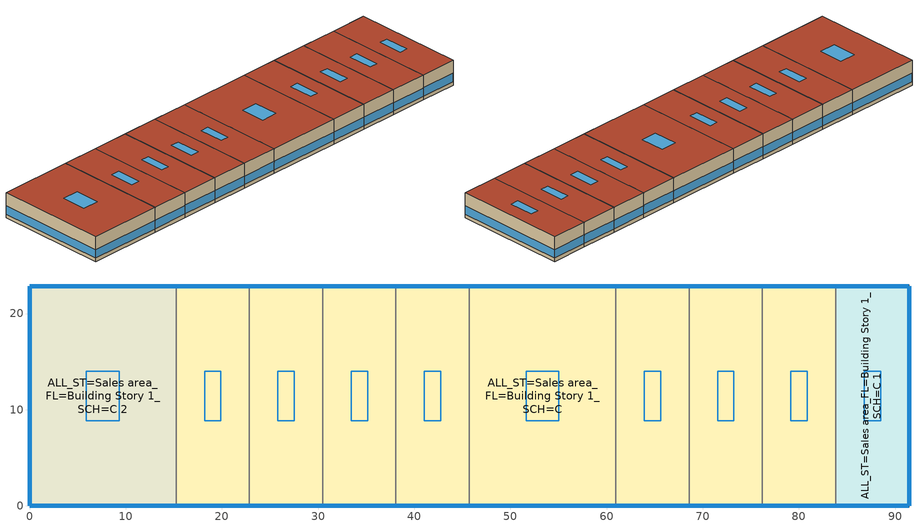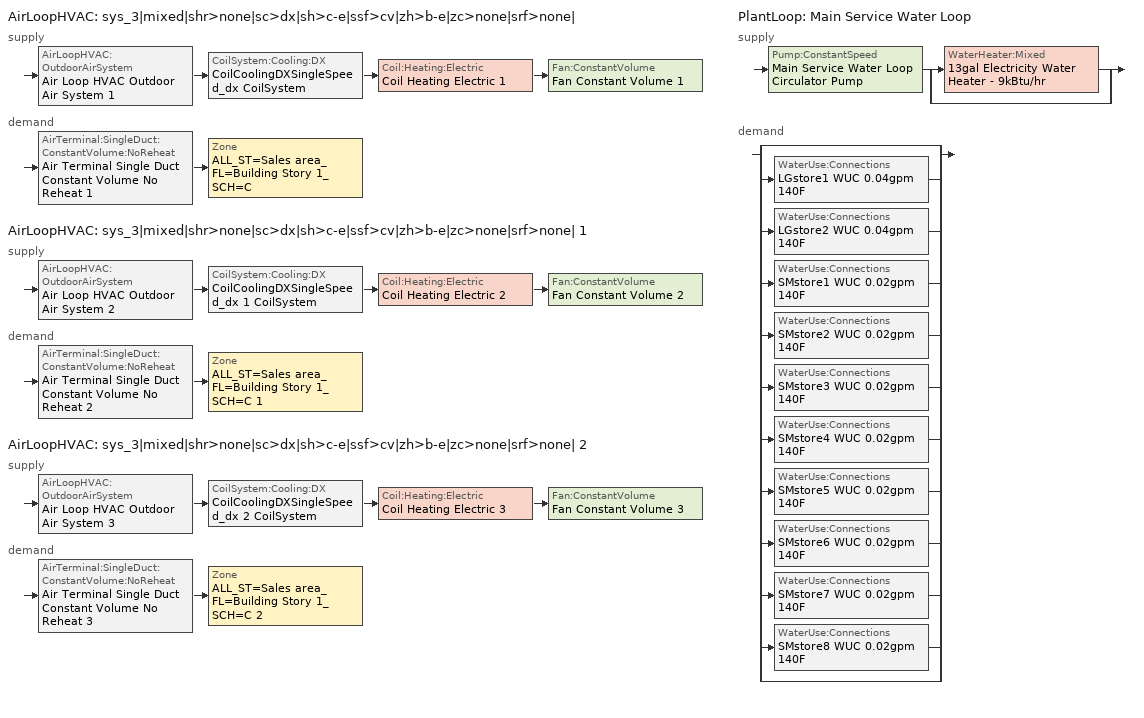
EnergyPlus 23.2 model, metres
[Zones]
ALL_ST=Sales area_FL=Building Story 1_SCH=C
 floor foundation (BTAP-Grnd-Floor-Mass:U-0.757_std): 60.96,22.86 60.96,0 45.72,0 45.72,22.86 z0; 22.86,22.86 22.86,0 15.24,0 15.24,22.86 z0; 30.48,22.86 30.48,0 22.86,0 22.86,22.86 z0; 38.1,22.86 38.1,0 30.48,0 30.48,22.86 z0; 45.72,22.86 45.72,0 38.1,0 38.1,22.86 z0; 68.58,22.86 68.58,0 60.96,0 60.96,22.86 z0; 76.2,22.86 76.2,0 68.58,0 68.58,22.86 z0; 83.82,22.86 83.82,0 76.2,0 76.2,22.86 z0
 wall outside (BTAP-Ext-Wall-Mass:U-0.21): 15.24,0 22.86,0 30.48,0 38.1,0 45.72,0 60.96,0 68.58,0 76.2,0 83.82,0 / 83.82,22.86 76.2,22.86 68.58,22.86 60.96,22.86 45.72,22.86 38.1,22.86 30.48,22.86 22.86,22.86 15.24,22.86 z0:5.18
 wall to ALL_ST=Sales area_FL=Building Story 1_SCH=C (BTAP-Int-Wall): 45.72,22.86 45.72,0 45.72,22.86 / 60.96,0 60.96,22.86 60.96,0 / 22.86,0 22.86,22.86 22.86,0 / 30.48,0 30.48,22.86 30.48,0 / 38.1,0 38.1,22.86 38.1,0 / 68.58,0 68.58,22.86 68.58,0 / 76.2,0 76.2,22.86 76.2,0 z0:5.18
 wall to ALL_ST=Sales area_FL=Building Story 1_SCH=C 2 (BTAP-Int-Wall): 15.24,22.86 15.24,0 z0:5.18
 wall to ALL_ST=Sales area_FL=Building Story 1_SCH=C 1 (BTAP-Int-Wall): 83.82,0 83.82,22.86 z0:5.18
 window (BTAP-Ext-FixedWindow:U=0.220 SHGC=0.600): 45.75,0 60.93,0 / 60.93,22.86 45.75,22.86 z0.76:2.49; 15.27,0 22.83,0 / 22.83,22.86 15.27,22.86 / 22.89,0 30.45,0 / 30.45,22.86 22.89,22.86 / 30.51,0 38.07,0 / 38.07,22.86 30.51,22.86 / 38.13,0 45.69,0 / 45.69,22.86 38.13,22.86 / 60.99,0 68.55,0 / 68.55,22.86 60.99,22.86 / 68.61,0 76.17,0 / 76.17,22.86 68.61,22.86 / 76.23,0 83.79,0 / 83.79,22.86 76.23,22.86 z0.76:2.5
 roof outside (BTAP-Ext-Roof-Metal:U-0.162): 60.96,0 60.96,22.86 45.72,22.86 45.72,0 z5.18; 22.86,0 22.86,22.86 15.24,22.86 15.24,0 z5.18; 30.48,0 30.48,22.86 22.86,22.86 22.86,0 z5.18; 38.1,0 38.1,22.86 30.48,22.86 30.48,0 z5.18; 45.72,0 45.72,22.86 38.1,22.86 38.1,0 z5.18; 68.58,0 68.58,22.86 60.96,22.86 60.96,0 z5.18; 76.2,0 76.2,22.86 68.58,22.86 68.58,0 z5.18; 83.82,0 83.82,22.86 76.2,22.86 76.2,0 z5.18
 skylight (BTAP-Ext-Skylights:U=0.220 SHGC=0.600): 55.04,8.87 55.04,13.99 51.64,13.99 51.64,8.87 z5.18; 19.9,8.87 19.9,13.99 18.2,13.99 18.2,8.87 z5.18; 27.52,8.87 27.52,13.99 25.82,13.99 25.82,8.87 z5.18; 35.14,8.87 35.14,13.99 33.44,13.99 33.44,8.87 z5.18; 42.76,8.87 42.76,13.99 41.06,13.99 41.06,8.87 z5.18; 65.62,8.87 65.62,13.99 63.92,13.99 63.92,8.87 z5.18; 73.24,8.87 73.24,13.99 71.54,13.99 71.54,8.87 z5.18; 80.86,8.87 80.86,13.99 79.16,13.99 79.16,8.87 z5.18
ALL_ST=Sales area_FL=Building Story 1_SCH=C 1
 floor foundation (BTAP-Grnd-Floor-Mass:U-0.757_std): 91.44,22.86 91.44,0 83.82,0 83.82,22.86 z0
 wall outside (BTAP-Ext-Wall-Mass:U-0.21): 83.82,0 91.44,0 91.44,22.86 83.82,22.86 z0:5.18
 window (BTAP-Ext-FixedWindow:U=0.220 SHGC=0.600): 83.85,0 91.41,0 / 91.41,22.86 83.85,22.86 z0.76:2.5; 91.44,0.03 91.44,22.83 z0.76:2.49
 roof outside (BTAP-Ext-Roof-Metal:U-0.162): 91.44,0 91.44,22.86 83.82,22.86 83.82,0 z5.18
 skylight (BTAP-Ext-Skylights:U=0.220 SHGC=0.600): 88.48,8.87 88.48,13.99 86.78,13.99 86.78,8.87 z5.18
ALL_ST=Sales area_FL=Building Story 1_SCH=C 2
 floor foundation (BTAP-Grnd-Floor-Mass:U-0.757_std): 15.24,22.86 15.24,0 0,0 0,22.86 z0
 wall outside (BTAP-Ext-Wall-Mass:U-0.21): 15.24,22.86 0,22.86 0,0 15.24,0 z0:5.18
 window (BTAP-Ext-FixedWindow:U=0.220 SHGC=0.600): 0.03,0 15.21,0 / 0,22.83 0,0.03 / 15.21,22.86 0.03,22.86 z0.76:2.49
 roof outside (BTAP-Ext-Roof-Metal:U-0.162): 15.24,0 15.24,22.86 0,22.86 0,0 z5.18
 skylight (BTAP-Ext-Skylights:U=0.220 SHGC=0.600): 9.32,8.87 9.32,13.99 5.92,13.99 5.92,8.87 z5.18
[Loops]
AirLoopHVAC 'sys_3|mixed|shr>none|sc>dx|sh>c-e|ssf>cv|zh>b-e|zc>none|srf>none|'
 supply: AirLoopHVAC:OutdoorAirSystem 'Air Loop HVAC Outdoor Air System 1' > CoilSystem:Cooling:DX 'CoilCoolingDXSingleSpeed_dx CoilSystem' > Coil:Heating:Electric 'Coil Heating Electric 1' > Fan:ConstantVolume 'Fan Constant Volume 1'
 demand: AirTerminal:SingleDuct:ConstantVolume:NoReheat 'Air Terminal Single Duct Constant Volume No Reheat 1' > Zone 'ALL_ST=Sales area_FL=Building Story 1_SCH=C'
AirLoopHVAC 'sys_3|mixed|shr>none|sc>dx|sh>c-e|ssf>cv|zh>b-e|zc>none|srf>none| 1'
 supply: AirLoopHVAC:OutdoorAirSystem 'Air Loop HVAC Outdoor Air System 2' > CoilSystem:Cooling:DX 'CoilCoolingDXSingleSpeed_dx 1 CoilSystem' > Coil:Heating:Electric 'Coil Heating Electric 2' > Fan:ConstantVolume 'Fan Constant Volume 2'
 demand: AirTerminal:SingleDuct:ConstantVolume:NoReheat 'Air Terminal Single Duct Constant Volume No Reheat 2' > Zone 'ALL_ST=Sales area_FL=Building Story 1_SCH=C 1'
AirLoopHVAC 'sys_3|mixed|shr>none|sc>dx|sh>c-e|ssf>cv|zh>b-e|zc>none|srf>none| 2'
 supply: AirLoopHVAC:OutdoorAirSystem 'Air Loop HVAC Outdoor Air System 3' > CoilSystem:Cooling:DX 'CoilCoolingDXSingleSpeed_dx 2 CoilSystem' > Coil:Heating:Electric 'Coil Heating Electric 3' > Fan:ConstantVolume 'Fan Constant Volume 3'
 demand: AirTerminal:SingleDuct:ConstantVolume:NoReheat 'Air Terminal Single Duct Constant Volume No Reheat 3' > Zone 'ALL_ST=Sales area_FL=Building Story 1_SCH=C 2'
PlantLoop 'Main Service Water Loop'
 supply: Pump:ConstantSpeed 'Main Service Water Loop Circulator Pump' > split
  | WaterHeater:Mixed '13gal Electricity Water Heater - 9kBtu/hr'
  | bypass
 demand: split
  | bypass
  | WaterUse:Connections 'LGstore1 WUC 0.04gpm 140F'
  | WaterUse:Connections 'LGstore2 WUC 0.04gpm 140F'
  | WaterUse:Connections 'SMstore1 WUC 0.02gpm 140F'
  | WaterUse:Connections 'SMstore2 WUC 0.02gpm 140F'
  | WaterUse:Connections 'SMstore3 WUC 0.02gpm 140F'
  | WaterUse:Connections 'SMstore4 WUC 0.02gpm 140F'
  | WaterUse:Connections 'SMstore5 WUC 0.02gpm 140F'
  | WaterUse:Connections 'SMstore6 WUC 0.02gpm 140F'
  | WaterUse:Connections 'SMstore7 WUC 0.02gpm 140F'
  | WaterUse:Connections 'SMstore8 WUC 0.02gpm 140F'
  | bypass
[Building]
RetailStripmall
[Site:Location]
Calgary Intl AP_AB_CAN: Latitude {deg}=51.11; Longitude {deg}=-114.02; Time Zone {hr}=-7; Elevation {m}=1084.1
[Site:GroundTemperature:BuildingSurface]
19.527, 19.502, 19.536, 19.598, 20.002, 21.64, 22.225, 22.375, 21.449, 20.121, 19.802, 19.633
[Site:GroundTemperature:Deep]
4, 1.3, -0.4, -0.9, 0.1, 2.3, 5.2, 8, 9.9, 10.3, 9.2, 7
[Site:GroundTemperature:FCfactorMethod]
January Ground Temperature {C}=5.5; February Ground Temperature {C}=-2; March Ground Temperature {C}=-7.6; April Ground Temperature {C}=-6.3; May Ground Temperature {C}=-6.6; June Ground Temperature {C}=-0.3; July Ground Temperature {C}=4.9; August Ground Temperature {C}=10.2; September Ground Temperature {C}=13.8; October Ground Temperature {C}=17; November Ground Temperature {C}=16.6; December Ground Temperature {C}=11.1
[Site:GroundTemperature:Shallow]
-1.6, -5.4, -6.4, -5.5, -0.4, 5.3, 10.8, 14.7, 15.8, 14, 9.5, 4
[Site:WaterMainsTemperature]
Calculation Method=Correlation; Annual Average Outdoor Air Temperature {C}=4.69167; Maximum Difference In Monthly Average Outdoor Air Temperatures {deltaC}=24.6
[SizingPeriod:DesignDay] Day of Month=21; Dry-Bulb Temperature Range Modifier Type=DefaultMultipliers; Humidity Condition Type=Wetbulb; Barometric Pressure {Pa}=88961; Rain Indicator=No; Snow Indicator=No; Daylight Saving Time Indicator=No; Begin Environment Reset Mode=FullResetAtBeginEnvironment
Name | Month | Day Type | Maximum Dry-Bulb Temperature {C} | Daily Dry-Bulb Temperature Range {deltaC} | Wetbulb or DewPoint at Maximum Dry-Bulb {C} | Wind Speed {m/s} | Wind Direction {deg} | Solar Model Indicator | ASHRAE Clear Sky Optical Depth for Beam Irradiance (taub) | ASHRAE Clear Sky Optical Depth for Diffuse Irradiance (taud) | Sky Clearness
Calgary Intl AP Ann Clg .4% Condns DB=>MWB | 7 | SummerDesignDay | 28.8 | 12.3 | 16 | 4.5 | 160 | ASHRAETau | 0.34 | 2.419
Calgary Intl AP Ann Clg .4% Condns WB=>MDB | 7 | SummerDesignDay | 25.5 | 12.3 | 17.8 | 4.5 | 160 | ASHRAETau | 0.34 | 2.419
Calgary Intl AP Ann Htg 99.6% Condns DB | 1 | WinterDesignDay | -27.7 | 0 | -27.7 | 2.7 | 200 | ASHRAEClearSky |  |  | 0
[Material] Thermal Absorptance=0.9
Name | Roughness | Thickness {m} | Conductivity {W/m-K} | Density {kg/m3} | Specific Heat {J/kg-K} | Solar Absorptance | Visible Absorptance
1/2IN Gypsum 1 | Smooth | 0.0127 | 0.16 | 784.9 | 830 | 0.4 | 0.4
1IN Stucco 1 | Smooth | 0.0253 | 0.6918 | 1858 | 837 | 0.7 | 0.92
6 in. Normalweight Concrete Floor 1 | MediumRough | 0.1524 | 2.31 | 2322 | 832 | 0.7 | 0.7
8IN CONCRETE HW RefBldg 1 | Rough | 0.2032 | 1.311 | 2240 | 836.8 | 0.7 | 0.7
Expanded Polystyrene | MediumSmooth | 0.0363959 | 0.029 | 29 | 1210 | 0.7 | 0.7
G01 13mm gypsum board 1 | Smooth | 0.0127 | 0.16 | 800 | 1090 | 0.7 | 0.5
Metal Roof Surface 1 | Smooth | 0.0008 | 45.28 | 7824 | 500 | 0.7 | 0.7
[Material:NoMass] Roughness=Smooth; Thermal Absorptance=0.9; Solar Absorptance=0.7; Visible Absorptance=0.7
Name | Thermal Resistance {m2-K/W}
Typical Insulation 2 | 4.49096
Typical Insulation 3 | 6.17282
[WindowMaterial:SimpleGlazingSystem]
SimpleGlazing:U=0.220 SHGC=0.600: U-Factor {W/m2-K}=2.2; Solar Heat Gain Coefficient=0.6; Visible Transmittance=0.21
[Construction]
BTAP-Ext-FixedWindow:U=0.220 SHGC=0.600; BTAP-Ext-Skylights:U=0.220 SHGC=0.600: SimpleGlazing:U=0.220 SHGC=0.600
BTAP-Ext-Roof-Metal:U-0.162: Metal Roof Surface 1, Typical Insulation 3
BTAP-Ext-Wall-Mass:U-0.21: 1IN Stucco 1, 8IN CONCRETE HW RefBldg 1, Typical Insulation 2, 1/2IN Gypsum 1
BTAP-Grnd-Floor-Mass:U-0.757_std: 6 in. Normalweight Concrete Floor 1, Expanded Polystyrene
BTAP-Int-Wall: G01 13mm gypsum board 1, G01 13mm gypsum board 1
[Zone] Multiplier=1; Part of Total Floor Area=Yes
ALL_ST=Sales area_FL=Building Story 1_SCH=C; ALL_ST=Sales area_FL=Building Story 1_SCH=C 1; ALL_ST=Sales area_FL=Building Story 1_SCH=C 2
[Space] Space Type=Space Function Sales area
Name | Zone | Volume {m3}
LGstore2 | ALL_ST=Sales area_FL=Building Story 1_SCH=C | 1804.64
SMstore1; SMstore2; SMstore3; SMstore4; SMstore5; SMstore6; SMstore7 | ALL_ST=Sales area_FL=Building Story 1_SCH=C | 902.321
SMstore8 | ALL_ST=Sales area_FL=Building Story 1_SCH=C 1 | 902.321
LGstore1 | ALL_ST=Sales area_FL=Building Story 1_SCH=C 2 | 1804.64
[SpaceList]
Space Function Sales area: SMstore2, SMstore3, LGstore2, SMstore5, SMstore7, LGstore1, SMstore8, SMstore1, SMstore4, SMstore6
[Lights]
Space Function Sales area Lights: Zone or ZoneList or Space or SpaceList=Space Function Sales area; Schedule=NECB-C-Occupancy-NECB-C-Lighting-0.0-0.0-0.67-Light Ruleset; Design Level Calculation Method=Watts/Area; Watts per Zone Floor Area {W/m2}=15.5056; Fraction Radiant=0.5; Fraction Visible=0.2; Fraction Replaceable=1
[People]
Space Function Sales area People: Zone or ZoneList or Space or SpaceList=Space Function Sales area; Number of People Schedule=NECB-C-Occupancy; Number of People Calculation Method=People/Area; People per Floor Area {person/m2}=0.0333454; Fraction Radiant=0.3; Activity Level Schedule=NECB-Activity; Work Efficiency Schedule=Work Efficiency Schedule; Clothing Insulation Schedule=Clothing Schedule; Air Velocity Schedule=Air Velocity Schedule
[ElectricEquipment]
Space Function Sales area Elec Equip: Zone or ZoneList or Space or SpaceList=Space Function Sales area; Schedule=NECB-C-Electric-Equipment; Design Level Calculation Method=Watts/Area; Watts per Zone Floor Area {W/m2}=2.50091; Fraction Radiant=0.5
[SurfaceProperty:ExposedFoundationPerimeter] Exposed Perimeter Calculation Method=TotalExposedPerimeter
Name | Total Exposed Perimeter {m}
LGstore2_Floor | 30.48
SMstore1_Floor; SMstore2_Floor; SMstore3_Floor; SMstore4_Floor; SMstore5_Floor; SMstore6_Floor; SMstore7_Floor | 15.24
SMstore8_Floor | 38.1
LGstore1_Floor | 53.34
[ZoneInfiltration:DesignFlowRate] Schedule=Always On Discrete; Design Flow Rate Calculation Method=Flow/ExteriorArea; Flow Rate per Exterior Surface Area {m3/s-m2}=0.00025; Constant Term Coefficient=0; Temperature Term Coefficient=0; Velocity Term Coefficient=0.224; Velocity Squared Term Coefficient=0
Name | Zone or ZoneList or Space or SpaceList
LGstore2 Infiltration | LGstore2
SMstore1 Infiltration | SMstore1
SMstore2 Infiltration | SMstore2
SMstore3 Infiltration | SMstore3
SMstore4 Infiltration | SMstore4
SMstore5 Infiltration | SMstore5
SMstore6 Infiltration | SMstore6
SMstore7 Infiltration | SMstore7
SMstore8 Infiltration | SMstore8
LGstore1 Infiltration | LGstore1
[ZoneControl:Thermostat] Temperature Difference Between Cutout And Setpoint {deltaC}=0
Name | Zone or ZoneList | Control Type Schedule | Control 1
ALL_ST=Sales area_FL=Building Story 1_SCH=C Thermostat | ALL_ST=Sales area_FL=Building Story 1_SCH=C | ALL_ST=Sales area_FL=Building Story 1_SCH=C Thermostat Schedule | Space Function Sales area Thermostat 21
ALL_ST=Sales area_FL=Building Story 1_SCH=C 1 Thermostat | ALL_ST=Sales area_FL=Building Story 1_SCH=C 1 | ALL_ST=Sales area_FL=Building Story 1_SCH=C 1 Thermostat Schedule | Space Function Sales area Thermostat 22
ALL_ST=Sales area_FL=Building Story 1_SCH=C 2 Thermostat | ALL_ST=Sales area_FL=Building Story 1_SCH=C 2 | ALL_ST=Sales area_FL=Building Story 1_SCH=C 2 Thermostat Schedule | Space Function Sales area Thermostat 23
[ThermostatSetpoint:DualSetpoint] Heating Setpoint Temperature Schedule=NECB-C-Thermostat Setpoint-Heating; Cooling Setpoint Temperature Schedule=NECB-C-Thermostat Setpoint-Cooling
Space Function Sales area Thermostat 21; Space Function Sales area Thermostat 22; Space Function Sales area Thermostat 23
[ZoneHVAC:Baseboard:Convective:Electric] Availability Schedule=Always On Discrete; Heating Design Capacity {W}=Autosize; Efficiency=1
Zone HVAC Baseboard Convective Electric 1; Zone HVAC Baseboard Convective Electric 2; Zone HVAC Baseboard Convective Electric 3
[AirTerminal:SingleDuct:ConstantVolume:NoReheat] Availability Schedule=Always On Discrete; Maximum Air Flow Rate {m3/s}=AutoSize
Air Terminal Single Duct Constant Volume No Reheat 1; Air Terminal Single Duct Constant Volume No Reheat 2; Air Terminal Single Duct Constant Volume No Reheat 3
[Zone equipment]
ALL_ST=Sales area_FL=Building Story 1_SCH=C: Zone HVAC Baseboard Convective Electric 1, Air Terminal Single Duct Constant Volume No Reheat 1
ALL_ST=Sales area_FL=Building Story 1_SCH=C 1: Zone HVAC Baseboard Convective Electric 2, Air Terminal Single Duct Constant Volume No Reheat 2
ALL_ST=Sales area_FL=Building Story 1_SCH=C 2: Zone HVAC Baseboard Convective Electric 3, Air Terminal Single Duct Constant Volume No Reheat 3
[Sizing:Zone] Zone Cooling Design Supply Air Temperature Input Method=TemperatureDifference; Zone Cooling Design Supply Air Temperature {C}=14; Zone Cooling Design Supply Air Temperature Difference {deltaC}=11; Zone Heating Design Supply Air Temperature Input Method=TemperatureDifference; Zone Heating Design Supply Air Temperature {C}=40; Zone Heating Design Supply Air Temperature Difference {deltaC}=21; Zone Cooling Design Supply Air Humidity Ratio {kgWater/kgDryAir}=0.0085; Zone Heating Design Supply Air Humidity Ratio {kgWater/kgDryAir}=0.008; Zone Heating Sizing Factor=1.3; Zone Cooling Sizing Factor=1.1; Cooling Design Air Flow Method=DesignDay; Cooling Design Air Flow Rate {m3/s}=0; Cooling Minimum Air Flow per Zone Floor Area {m3/s-m2}=0.000762; Cooling Minimum Air Flow {m3/s}=0; Cooling Minimum Air Flow Fraction=0; Heating Design Air Flow Method=DesignDay; Heating Design Air Flow Rate {m3/s}=0; Heating Maximum Air Flow per Zone Floor Area {m3/s-m2}=0.002032; Heating Maximum Air Flow {m3/s}=0.141576; Heating Maximum Air Flow Fraction=0.3; Account for Dedicated Outdoor Air System=No; Zone Load Sizing Method=Sensible Load Only No Latent Load; Zone Latent Cooling Design Supply Air Humidity Ratio Input Method=HumidityRatioDifference; Zone Cooling Design Supply Air Humidity Ratio Difference {kgWater/kgDryAir}=0.005; Zone Latent Heating Design Supply Air Humidity Ratio Input Method=HumidityRatioDifference; Zone Humidification Design Supply Air Humidity Ratio Difference {kgWater/kgDryAir}=0.005
Name | Design Specification Outdoor Air Object
ALL_ST=Sales area_FL=Building Story 1_SCH=C | ALL_ST=Sales area_FL=Building Story 1_SCH=C DSOA Space List
ALL_ST=Sales area_FL=Building Story 1_SCH=C 1 | ALL_ST=Sales area_FL=Building Story 1_SCH=C 1 DSOA Space List
ALL_ST=Sales area_FL=Building Story 1_SCH=C 2 | ALL_ST=Sales area_FL=Building Story 1_SCH=C 2 DSOA Space List
[Controller:MechanicalVentilation] Availability Schedule=Always On Discrete; Demand Controlled Ventilation=No; System Outdoor Air Method=ZoneSum; Design Specification Outdoor Air Object Name 1=Space Function Sales area Ventilation
Name | Zone or ZoneList Name 1
Controller Mechanical Ventilation 1 | ALL_ST=Sales area_FL=Building Story 1_SCH=C
Controller Mechanical Ventilation 2 | ALL_ST=Sales area_FL=Building Story 1_SCH=C 1
Controller Mechanical Ventilation 3 | ALL_ST=Sales area_FL=Building Story 1_SCH=C 2
[DesignSpecification:OutdoorAir]
Space Function Sales area Ventilation: Outdoor Air Method=Sum; Outdoor Air Flow per Person {m3/s-person}=0; Outdoor Air Flow per Zone Floor Area {m3/s-m2}=0.001524; Outdoor Air Flow per Zone {m3/s}=0; Outdoor Air Flow Air Changes per Hour {1/hr}=0
[DesignSpecification:OutdoorAir:SpaceList] Space Design Specification Outdoor Air Object Name 1=Space Function Sales area Ventilation
ALL_ST=Sales area_FL=Building Story 1_SCH=C DSOA Space List: Space Name 1=LGstore2; Space Name 2=SMstore1; Space Design Specification Outdoor Air Object Name 2=Space Function Sales area Ventilation; Space Name 3=SMstore2; Space Design Specification Outdoor Air Object Name 3=Space Function Sales area Ventilation; Space Name 4=SMstore3; Space Design Specification Outdoor Air Object Name 4=Space Function Sales area Ventilation; Space Name 5=SMstore4; Space Design Specification Outdoor Air Object Name 5=Space Function Sales area Ventilation; Space Name 6=SMstore5; Space Design Specification Outdoor Air Object Name 6=Space Function Sales area Ventilation; Space Name 7=SMstore6; Space Design Specification Outdoor Air Object Name 7=Space Function Sales area Ventilation; Space Name 8=SMstore7; Space Design Specification Outdoor Air Object Name 8=Space Function Sales area Ventilation
ALL_ST=Sales area_FL=Building Story 1_SCH=C 1 DSOA Space List: Space Name 1=SMstore8
ALL_ST=Sales area_FL=Building Story 1_SCH=C 2 DSOA Space List: Space Name 1=LGstore1
[AirLoopHVAC] Design Supply Air Flow Rate {m3/s}=AutoSize; Design Return Air Flow Fraction of Supply Air Flow=1
sys_3|mixed|shr>none|sc>dx|sh>c-e|ssf>cv|zh>b-e|zc>none|srf>none|; sys_3|mixed|shr>none|sc>dx|sh>c-e|ssf>cv|zh>b-e|zc>none|srf>none| 1; sys_3|mixed|shr>none|sc>dx|sh>c-e|ssf>cv|zh>b-e|zc>none|srf>none| 2
[Sizing:System] Type of Load to Size On=Sensible; Design Outdoor Air Flow Rate {m3/s}=Autosize; Central Heating Maximum System Air Flow Ratio=1; Preheat Design Temperature {C}=7; Preheat Design Humidity Ratio {kgWater/kgDryAir}=0.008; Precool Design Temperature {C}=13; Precool Design Humidity Ratio {kgWater/kgDryAir}=0.008; Central Cooling Design Supply Air Temperature {C}=13; Central Heating Design Supply Air Temperature {C}=43; Type of Zone Sum to Use=NonCoincident; 100% Outdoor Air in Cooling=No; 100% Outdoor Air in Heating=No; Central Cooling Design Supply Air Humidity Ratio {kgWater/kgDryAir}=0.0085; Central Heating Design Supply Air Humidity Ratio {kgWater/kgDryAir}=0.008; Cooling Supply Air Flow Rate Method=DesignDay; Cooling Supply Air Flow Rate {m3/s}=0; Cooling Supply Air Flow Rate Per Floor Area {m3/s-m2}=0.00996765; Cooling Fraction of Autosized Cooling Supply Air Flow Rate=1; Cooling Supply Air Flow Rate Per Unit Cooling Capacity {m3/s-W}=3.94755e-05; Heating Supply Air Flow Rate Method=DesignDay; Heating Supply Air Flow Rate {m3/s}=0; Heating Supply Air Flow Rate Per Floor Area {m3/s-m2}=0.00996765; Heating Fraction of Autosized Heating Supply Air Flow Rate=1; Heating Fraction of Autosized Cooling Supply Air Flow Rate=1; Heating Supply Air Flow Rate Per Unit Heating Capacity {m3/s-W}=3.15882e-05; System Outdoor Air Method=ZoneSum; Zone Maximum Outdoor Air Fraction=1; Cooling Design Capacity Method=CoolingDesignCapacity; Cooling Design Capacity {W}=Autosize; Cooling Design Capacity Per Floor Area {W/m2}=234.7; Fraction of Autosized Cooling Design Capacity=1; Heating Design Capacity Method=HeatingDesignCapacity; Heating Design Capacity {W}=Autosize; Heating Design Capacity Per Floor Area {W/m2}=157; Fraction of Autosized Heating Design Capacity=1; Central Cooling Capacity Control Method=OnOff; Occupant Diversity=Autosize
sys_3|mixed|shr>none|sc>dx|sh>c-e|ssf>cv|zh>b-e|zc>none|srf>none|; sys_3|mixed|shr>none|sc>dx|sh>c-e|ssf>cv|zh>b-e|zc>none|srf>none| 1; sys_3|mixed|shr>none|sc>dx|sh>c-e|ssf>cv|zh>b-e|zc>none|srf>none| 2
[AvailabilityManager:Scheduled] Schedule=Always On Discrete
sys_3|mixed|shr>none|sc>dx|sh>c-e|ssf>cv|zh>b-e|zc>none|srf>none| Availability Manager; Air Loop HVAC Outdoor Air System 1 Availability Manager; sys_3|mixed|shr>none|sc>dx|sh>c-e|ssf>cv|zh>b-e|zc>none|srf>none| 1 Availability Manager; Air Loop HVAC Outdoor Air System 2 Availability Manager; sys_3|mixed|shr>none|sc>dx|sh>c-e|ssf>cv|zh>b-e|zc>none|srf>none| 2 Availability Manager; Air Loop HVAC Outdoor Air System 3 Availability Manager
[Controller:OutdoorAir] Minimum Outdoor Air Flow Rate {m3/s}=Autosize; Maximum Outdoor Air Flow Rate {m3/s}=Autosize; Economizer Control Type=NoEconomizer; Economizer Control Action Type=ModulateFlow; Economizer Maximum Limit Dry-Bulb Temperature {C}=28; Economizer Maximum Limit Enthalpy {J/kg}=64000; Economizer Minimum Limit Dry-Bulb Temperature {C}=-100; Lockout Type=NoLockout; Minimum Limit Type=FixedMinimum; High Humidity Control=No; Control High Indoor Humidity Based on Outdoor Humidity Ratio=Yes; Heat Recovery Bypass Control Type=BypassWhenWithinEconomizerLimits; Economizer Operation Staging=InterlockedWithMechanicalCooling
Name | Mechanical Ventilation Controller
Controller Outdoor Air 1 | Controller Mechanical Ventilation 1
Controller Outdoor Air 2 | Controller Mechanical Ventilation 2
Controller Outdoor Air 3 | Controller Mechanical Ventilation 3
[SetpointManager:MixedAir] Control Variable=Temperature
Node 11 OS Default SPM; Node 10 OS Default SPM; Node 9 OS Default SPM; Node 21 OS Default SPM; Node 20 OS Default SPM; Node 19 OS Default SPM; Node 31 OS Default SPM; Node 30 OS Default SPM; Node 29 OS Default SPM
[CoilSystem:Cooling:DX] Availability Schedule=Always On Discrete
Name | Cooling Coil
CoilCoolingDXSingleSpeed_dx CoilSystem | CoilCoolingDXSingleSpeed_dx
CoilCoolingDXSingleSpeed_dx 1 CoilSystem | CoilCoolingDXSingleSpeed_dx 1
CoilCoolingDXSingleSpeed_dx 2 CoilSystem | CoilCoolingDXSingleSpeed_dx 2
[Coil:Cooling:DX:SingleSpeed] Availability Schedule=Always On Discrete; Gross Rated Total Cooling Capacity {W}=Autosize; Gross Rated Sensible Heat Ratio=Autosize; Gross Rated Cooling COP {W/W}=3; Rated Air Flow Rate {m3/s}=Autosize; Rated Evaporator Fan Power Per Volume Flow Rate 2017 {W/(m3/s)}=773.3; Rated Evaporator Fan Power Per Volume Flow Rate 2023 {W/(m3/s)}=934.4; Minimum Outdoor Dry-Bulb Temperature for Compressor Operation {C}=-25; Nominal Time for Condensate Removal to Begin {s}=0; Ratio of Initial Moisture Evaporation Rate and Steady State Latent Capacity=0; Maximum Cycling Rate {cycles/hr}=0; Latent Capacity Time Constant {s}=0; Condenser Type=AirCooled; Evaporative Condenser Effectiveness=0.9; Evaporative Condenser Air Flow Rate {m3/s}=Autosize; Evaporative Condenser Pump Rated Power Consumption {W}=Autosize; Crankcase Heater Capacity {W}=0; Maximum Outdoor Dry-Bulb Temperature for Crankcase Heater Operation {C}=10; Basin Heater Capacity {W/K}=0; Basin Heater Setpoint Temperature {C}=2
Name | Total Cooling Capacity Function of Temperature Curve | Total Cooling Capacity Function of Flow Fraction Curve | Energy Input Ratio Function of Temperature Curve | Energy Input Ratio Function of Flow Fraction Curve | Part Load Fraction Correlation Curve
CoilCoolingDXSingleSpeed_dx | Curve Biquadratic 1 | Curve Quadratic 1 | Curve Biquadratic 2 | Curve Quadratic 2 | Curve Quadratic 3
CoilCoolingDXSingleSpeed_dx 1 | Curve Biquadratic 3 | Curve Quadratic 4 | Curve Biquadratic 4 | Curve Quadratic 5 | Curve Quadratic 6
CoilCoolingDXSingleSpeed_dx 2 | Curve Biquadratic 5 | Curve Quadratic 7 | Curve Biquadratic 6 | Curve Quadratic 8 | Curve Quadratic 9
[Coil:Heating:Electric] Availability Schedule=Always On Discrete; Efficiency=1; Nominal Capacity {W}=Autosize
Coil Heating Electric 1; Coil Heating Electric 2; Coil Heating Electric 3
[Fan:ConstantVolume] Availability Schedule=Always On Discrete; Fan Total Efficiency=0.7; Pressure Rise {Pa}=250; Maximum Flow Rate {m3/s}=AutoSize; Motor Efficiency=0.9; Motor In Airstream Fraction=1
Fan Constant Volume 1; Fan Constant Volume 2; Fan Constant Volume 3
[SetpointManager:SingleZone:Reheat] Control Variable=Temperature; Minimum Supply Air Temperature {C}=13; Maximum Supply Air Temperature {C}=43
Name | Control Zone
Setpoint Manager Single Zone Reheat 1 | ALL_ST=Sales area_FL=Building Story 1_SCH=C
Setpoint Manager Single Zone Reheat 2 | ALL_ST=Sales area_FL=Building Story 1_SCH=C 1
Setpoint Manager Single Zone Reheat 3 | ALL_ST=Sales area_FL=Building Story 1_SCH=C 2
[PlantLoop]
Main Service Water Loop: Fluid Type=Water; Plant Equipment Operation Scheme=Main Service Water Loop Operation Schemes; Maximum Loop Temperature {C}=60; Minimum Loop Temperature {C}=10; Maximum Loop Flow Rate {m3/s}=Autosize; Minimum Loop Flow Rate {m3/s}=0; Plant Loop Volume {m3}=Autocalculate; Load Distribution Scheme=Optimal; Plant Loop Demand Calculation Scheme=SingleSetpoint; Common Pipe Simulation=None
[Sizing:Plant]
Main Service Water Loop: Loop Type=Heating; Design Loop Exit Temperature {C}=60; Loop Design Temperature Difference {deltaC}=5; Sizing Option=NonCoincident; Zone Timesteps in Averaging Window=1; Coincident Sizing Factor Mode=None
[Pump:ConstantSpeed]
Main Service Water Loop Circulator Pump: Design Flow Rate {m3/s}=Autosize; Design Pump Head {Pa}=2.21345e+06; Design Power Consumption {W}=Autosize; Motor Efficiency=0.9; Fraction of Motor Inefficiencies to Fluid Stream=0; Pump Control Type=Intermittent; Design Power Sizing Method=PowerPerFlowPerPressure; Design Electric Power per Unit Flow Rate {W/(m3/s)}=348701.1; Design Shaft Power per Unit Flow Rate per Unit Head {W-s/m3-Pa}=1.28205
[WaterHeater:Mixed]
13gal Electricity Water Heater - 9kBtu/hr: Tank Volume {m3}=0.0506259; Setpoint Temperature Schedule=Service Water Loop Temp - 140F; Deadband Temperature Difference {deltaC}=2; Maximum Temperature Limit {C}=60; Heater Control Type=Cycle; Heater Maximum Capacity {W}=2645.2; Heater Ignition Minimum Flow Rate {m3/s}=0; Heater Ignition Delay {s}=0; Heater Fuel Type=Electricity; Heater Thermal Efficiency=1; Off Cycle Parasitic Fuel Consumption Rate {W}=13.2577; Off Cycle Parasitic Fuel Type=Electricity; Off Cycle Parasitic Heat Fraction to Tank=0.8; On Cycle Parasitic Fuel Consumption Rate {W}=13.2577; On Cycle Parasitic Fuel Type=Electricity; On Cycle Parasitic Heat Fraction to Tank=0; Ambient Temperature Indicator=Schedule; Ambient Temperature Schedule=Water Heater Ambient Temp Schedule 71.6F; Off Cycle Loss Coefficient to Ambient Temperature {W/K}=1.053; Off Cycle Loss Fraction to Zone=1; On Cycle Loss Coefficient to Ambient Temperature {W/K}=1.053; On Cycle Loss Fraction to Zone=1; Use Side Effectiveness=1; Source Side Effectiveness=1; Use Side Design Flow Rate {m3/s}=Autosize; Source Side Design Flow Rate {m3/s}=Autosize; Indirect Water Heating Recovery Time {hr}=1.5; Source Side Flow Control Mode=IndirectHeatPrimarySetpoint
[WaterHeater:Sizing]
13gal Electricity Water Heater - 9kBtu/hr: Design Mode=PeakDraw; Time Storage Can Meet Peak Draw {hr}=0.538503; Time for Tank Recovery {hr}=0; Nominal Tank Volume for Autosizing Plant Connections {m3}=1
[SetpointManager:Scheduled]
Service hot water setpoint manager: Control Variable=Temperature; Schedule=Service Water Loop Temp - 140F
[WaterUse:Connections] Drain Water Heat Exchanger Type=None; Drain Water Heat Exchanger Destination=Plant
Name | Water Use Equipment Name 1
LGstore1 WUC 0.04gpm 140F | LGstore1 Service Water Use 0.04gpm 140F
LGstore2 WUC 0.04gpm 140F | LGstore2 Service Water Use 0.04gpm 140F
SMstore1 WUC 0.02gpm 140F | SMstore1 Service Water Use 0.02gpm 140F
SMstore2 WUC 0.02gpm 140F | SMstore2 Service Water Use 0.02gpm 140F
SMstore3 WUC 0.02gpm 140F | SMstore3 Service Water Use 0.02gpm 140F
SMstore4 WUC 0.02gpm 140F | SMstore4 Service Water Use 0.02gpm 140F
SMstore5 WUC 0.02gpm 140F | SMstore5 Service Water Use 0.02gpm 140F
SMstore6 WUC 0.02gpm 140F | SMstore6 Service Water Use 0.02gpm 140F
SMstore7 WUC 0.02gpm 140F | SMstore7 Service Water Use 0.02gpm 140F
SMstore8 WUC 0.02gpm 140F | SMstore8 Service Water Use 0.02gpm 140F
[WaterUse:Equipment] Flow Rate Fraction Schedule=NECB-C-Service Water Heating; Target Temperature Schedule=Mixed Water At Faucet Temp - 140F; Sensible Fraction Schedule=Fraction Sensible - 0.2; Latent Fraction Schedule=Fraction Latent - 0.05
Name | Peak Flow Rate {m3/s} | Zone
LGstore1 Service Water Use 0.04gpm 140F | 2.46715e-06 | ALL_ST=Sales area_FL=Building Story 1_SCH=C 2
LGstore2 Service Water Use 0.04gpm 140F | 2.46715e-06 | ALL_ST=Sales area_FL=Building Story 1_SCH=C
SMstore1 Service Water Use 0.02gpm 140F; SMstore2 Service Water Use 0.02gpm 140F; SMstore3 Service Water Use 0.02gpm 140F; SMstore4 Service Water Use 0.02gpm 140F; SMstore5 Service Water Use 0.02gpm 140F; SMstore6 Service Water Use 0.02gpm 140F; SMstore7 Service Water Use 0.02gpm 140F | 1.23358e-06 | ALL_ST=Sales area_FL=Building Story 1_SCH=C
SMstore8 Service Water Use 0.02gpm 140F | 1.23358e-06 | ALL_ST=Sales area_FL=Building Story 1_SCH=C 1
[PlantEquipmentOperationSchemes]
Main Service Water Loop Operation Schemes: Control Scheme Object Type 1=PlantEquipmentOperation:HeatingLoad; Control Scheme Name 1=Main Service Water Loop Heating Operation Scheme; Control Scheme Schedule Name 1=Always On Discrete
[PlantEquipmentOperation:HeatingLoad]
Main Service Water Loop Heating Operation Scheme: Load Range Lower Limit 1 {W}=0; Load Range Upper Limit 1 {W}=1000000000; Range Equipment List Name 1=Main Service Water Loop Heating Equipment List
[PlantEquipmentList]
Main Service Water Loop Heating Equipment List: WaterHeater:Mixed, 13gal Electricity Water Heater - 9kBtu/hr
[Foundation:Kiva] Wall Height Above Grade {m}=0; Wall Depth Below Slab {m}=0
Bldg Kiva Foundation; SMstore1_Floor Kiva Foundation; SMstore2_Floor Kiva Foundation; SMstore3_Floor Kiva Foundation; SMstore4_Floor Kiva Foundation; SMstore5_Floor Kiva Foundation; SMstore6_Floor Kiva Foundation; SMstore7_Floor Kiva Foundation
[Foundation:Kiva:Settings]
Soil Conductivity {W/m-K}=1.73; Soil Density {kg/m3}=1842; Soil Specific Heat {J/kg-K}=419; Ground Solar Absorptivity=0.9; Ground Thermal Absorptivity=0.9; Ground Surface Roughness {m}=0.03; Far-Field Width {m}=40; Deep-Ground Boundary Condition=Autoselect; Deep-Ground Depth {m}=Autocalculate; Minimum Cell Dimension {m}=0.02; Maximum Cell Growth Coefficient=1.5; Simulation Timestep=Hourly
[Schedule:Day:Interval]
NECB-C-Occupancy-NECB-C-Lighting-0.0-0.0-0.67-Sun|Hol-Light Day; NECB-C-Electric-Equipment Sun|Hol Day: No, 08:00, 0.05, 09:00, 0.5, 19:00, 0.9, 24:00, 0.05
NECB-C-Occupancy-NECB-C-Lighting-0.0-0.0-0.67-Default|Wkdy-Light Day; NECB-C-Occupancy-NECB-C-Lighting-0.0-0.0-0.67-Sat-Light Day; NECB-C-Occupancy-NECB-C-Lighting-0.0-0.0-0.67-Light Default; NECB-C-Electric-Equipment Default|Wkdy Day; NECB-C-Electric-Equipment Sat Day; NECB-C-Electric-Equipment Default: No, 08:00, 0.05, 09:00, 0.5, 19:00, 0.9, 20:00, 0.6, 21:00, 0.5, 24:00, 0.05
NECB-C-Occupancy Sun|Hol Day: No, 08:00, 0, 09:00, 0.1, 10:00, 0.2, 11:00, 0.5, 12:00, 0.6, 13:00, 0.8, 16:00, 0.9, 17:00, 0.8, 18:00, 0.7, 19:00, 0.5, 24:00, 0
NECB-C-Occupancy Default|Wkdy Day; NECB-C-Occupancy Default: No, 08:00, 0, 09:00, 0.1, 10:00, 0.2, 12:00, 0.5, 16:00, 0.7, 17:00, 0.8, 18:00, 0.7, 19:00, 0.5, 21:00, 0.3, 24:00, 0
NECB-C-Occupancy Sat Day: No, 08:00, 0, 09:00, 0.1, 10:00, 0.2, 11:00, 0.5, 12:00, 0.6, 13:00, 0.8, 16:00, 0.9, 17:00, 0.8, 18:00, 0.7, 19:00, 0.5, 21:00, 0.2, 24:00, 0
NECB-Activity Default; NECB-Activity Summer Design Day; NECB-Activity Winter Design Day: No, 24:00, 130
Work Efficiency Schedule Default: No, 24:00, 0
Clothing Schedule Default Winter Clothes: No, 24:00, 1
Air Velocity Schedule Default; Fraction Sensible - 0.2 Default: No, 24:00, 0.2
NECB-C-Thermostat Setpoint-Heating Sun|Hol Day: No, 09:00, 18, 10:00, 20, 19:00, 22, 24:00, 18
NECB-C-Thermostat Setpoint-Heating Default|Wkdy Day; NECB-C-Thermostat Setpoint-Heating Sat Day; NECB-C-Thermostat Setpoint-Heating Default: No, 07:00, 18, 08:00, 20, 21:00, 22, 24:00, 18
NECB-C-Thermostat Setpoint-Cooling Sun|Hol Day: No, 07:00, 35, 19:00, 24, 24:00, 35
NECB-C-Thermostat Setpoint-Cooling Default|Wkdy Day; NECB-C-Thermostat Setpoint-Cooling Sat Day; NECB-C-Thermostat Setpoint-Cooling Default: No, 07:00, 35, 21:00, 24, 24:00, 35
Fraction Latent - 0.05 Default: No, 24:00, 0.05
Mixed Water At Faucet Temp - 140F Default; Service Water Loop Temp - 140F Default: No, 24:00, 60
NECB-C-Service Water Heating Default; NECB-C-Service Water Heating Default|Wkdy Day: No, 08:00, 0.05, 09:00, 0.1, 10:00, 0.2, 11:00, 0.3, 12:00, 0.4, 16:00, 0.8, 17:00, 0.6, 18:00, 0.4, 19:00, 0.3, 21:00, 0.2, 24:00, 0.05
NECB-C-Service Water Heating Sat Day: No, 08:00, 0.05, 09:00, 0.1, 10:00, 0.2, 11:00, 0.3, 12:00, 0.5, 16:00, 0.9, 17:00, 0.7, 18:00, 0.5, 19:00, 0.3, 21:00, 0.2, 24:00, 0.05
NECB-C-Service Water Heating Sun|Hol Day: No, 08:00, 0.05, 09:00, 0.1, 10:00, 0.2, 11:00, 0.3, 12:00, 0.5, 17:00, 0.9, 18:00, 0.5, 19:00, 0.3, 24:00, 0.05
Water Heater Ambient Temp Schedule 71.6F Default: No, 24:00, 22
[Schedule:Week:Daily]
NECB-C-Occupancy-NECB-C-Lighting-0.0-0.0-0.67-Light Ruleset Week Rule - Jan1-Dec31: NECB-C-Occupancy-NECB-C-Lighting-0.0-0.0-0.67-Sun|Hol-Light Day, NECB-C-Occupancy-NECB-C-Lighting-0.0-0.0-0.67-Default|Wkdy-Light Day, NECB-C-Occupancy-NECB-C-Lighting-0.0-0.0-0.67-Default|Wkdy-Light Day, NECB-C-Occupancy-NECB-C-Lighting-0.0-0.0-0.67-Default|Wkdy-Light Day, NECB-C-Occupancy-NECB-C-Lighting-0.0-0.0-0.67-Default|Wkdy-Light Day, NECB-C-Occupancy-NECB-C-Lighting-0.0-0.0-0.67-Default|Wkdy-Light Day, NECB-C-Occupancy-NECB-C-Lighting-0.0-0.0-0.67-Sat-Light Day, NECB-C-Occupancy-NECB-C-Lighting-0.0-0.0-0.67-Light Default, NECB-C-Occupancy-NECB-C-Lighting-0.0-0.0-0.67-Light Default, NECB-C-Occupancy-NECB-C-Lighting-0.0-0.0-0.67-Light Default, NECB-C-Occupancy-NECB-C-Lighting-0.0-0.0-0.67-Light Default, NECB-C-Occupancy-NECB-C-Lighting-0.0-0.0-0.67-Light Default
NECB-C-Occupancy Week Rule - Jan1-Dec31: NECB-C-Occupancy Sun|Hol Day, NECB-C-Occupancy Default|Wkdy Day, NECB-C-Occupancy Default|Wkdy Day, NECB-C-Occupancy Default|Wkdy Day, NECB-C-Occupancy Default|Wkdy Day, NECB-C-Occupancy Default|Wkdy Day, NECB-C-Occupancy Sat Day, NECB-C-Occupancy Default, NECB-C-Occupancy Default, NECB-C-Occupancy Default, NECB-C-Occupancy Default, NECB-C-Occupancy Default
NECB-Activity Week Rule - Jan1-Dec31: NECB-Activity Default, NECB-Activity Default, NECB-Activity Default, NECB-Activity Default, NECB-Activity Default, NECB-Activity Default, NECB-Activity Default, NECB-Activity Default, NECB-Activity Summer Design Day, NECB-Activity Winter Design Day, NECB-Activity Default, NECB-Activity Default
Work Efficiency Schedule Week Rule - Jan1-Dec31: Work Efficiency Schedule Default, Work Efficiency Schedule Default, Work Efficiency Schedule Default, Work Efficiency Schedule Default, Work Efficiency Schedule Default, Work Efficiency Schedule Default, Work Efficiency Schedule Default, Work Efficiency Schedule Default, Work Efficiency Schedule Default, Work Efficiency Schedule Default, Work Efficiency Schedule Default, Work Efficiency Schedule Default
Clothing Schedule Week Rule - Jan1-Dec31: Clothing Schedule Default Winter Clothes, Clothing Schedule Default Winter Clothes, Clothing Schedule Default Winter Clothes, Clothing Schedule Default Winter Clothes, Clothing Schedule Default Winter Clothes, Clothing Schedule Default Winter Clothes, Clothing Schedule Default Winter Clothes, Clothing Schedule Default Winter Clothes, Clothing Schedule Default Winter Clothes, Clothing Schedule Default Winter Clothes, Clothing Schedule Default Winter Clothes, Clothing Schedule Default Winter Clothes
Air Velocity Schedule Week Rule - Jan1-Dec31: Air Velocity Schedule Default, Air Velocity Schedule Default, Air Velocity Schedule Default, Air Velocity Schedule Default, Air Velocity Schedule Default, Air Velocity Schedule Default, Air Velocity Schedule Default, Air Velocity Schedule Default, Air Velocity Schedule Default, Air Velocity Schedule Default, Air Velocity Schedule Default, Air Velocity Schedule Default
NECB-C-Electric-Equipment Week Rule - Jan1-Dec31: NECB-C-Electric-Equipment Sun|Hol Day, NECB-C-Electric-Equipment Default|Wkdy Day, NECB-C-Electric-Equipment Default|Wkdy Day, NECB-C-Electric-Equipment Default|Wkdy Day, NECB-C-Electric-Equipment Default|Wkdy Day, NECB-C-Electric-Equipment Default|Wkdy Day, NECB-C-Electric-Equipment Sat Day, NECB-C-Electric-Equipment Default, NECB-C-Electric-Equipment Default, NECB-C-Electric-Equipment Default, NECB-C-Electric-Equipment Default, NECB-C-Electric-Equipment Default
NECB-C-Thermostat Setpoint-Heating Week Rule - Jan1-Dec31: NECB-C-Thermostat Setpoint-Heating Sun|Hol Day, NECB-C-Thermostat Setpoint-Heating Default|Wkdy Day, NECB-C-Thermostat Setpoint-Heating Default|Wkdy Day, NECB-C-Thermostat Setpoint-Heating Default|Wkdy Day, NECB-C-Thermostat Setpoint-Heating Default|Wkdy Day, NECB-C-Thermostat Setpoint-Heating Default|Wkdy Day, NECB-C-Thermostat Setpoint-Heating Sat Day, NECB-C-Thermostat Setpoint-Heating Default, NECB-C-Thermostat Setpoint-Heating Default, NECB-C-Thermostat Setpoint-Heating Default, NECB-C-Thermostat Setpoint-Heating Default, NECB-C-Thermostat Setpoint-Heating Default
NECB-C-Thermostat Setpoint-Cooling Week Rule - Jan1-Dec31: NECB-C-Thermostat Setpoint-Cooling Sun|Hol Day, NECB-C-Thermostat Setpoint-Cooling Default|Wkdy Day, NECB-C-Thermostat Setpoint-Cooling Default|Wkdy Day, NECB-C-Thermostat Setpoint-Cooling Default|Wkdy Day, NECB-C-Thermostat Setpoint-Cooling Default|Wkdy Day, NECB-C-Thermostat Setpoint-Cooling Default|Wkdy Day, NECB-C-Thermostat Setpoint-Cooling Sat Day, NECB-C-Thermostat Setpoint-Cooling Default, NECB-C-Thermostat Setpoint-Cooling Default, NECB-C-Thermostat Setpoint-Cooling Default, NECB-C-Thermostat Setpoint-Cooling Default, NECB-C-Thermostat Setpoint-Cooling Default
Fraction Latent - 0.05 Week Rule - Jan1-Dec31: Fraction Latent - 0.05 Default, Fraction Latent - 0.05 Default, Fraction Latent - 0.05 Default, Fraction Latent - 0.05 Default, Fraction Latent - 0.05 Default, Fraction Latent - 0.05 Default, Fraction Latent - 0.05 Default, Fraction Latent - 0.05 Default, Fraction Latent - 0.05 Default, Fraction Latent - 0.05 Default, Fraction Latent - 0.05 Default, Fraction Latent - 0.05 Default
Fraction Sensible - 0.2 Week Rule - Jan1-Dec31: Fraction Sensible - 0.2 Default, Fraction Sensible - 0.2 Default, Fraction Sensible - 0.2 Default, Fraction Sensible - 0.2 Default, Fraction Sensible - 0.2 Default, Fraction Sensible - 0.2 Default, Fraction Sensible - 0.2 Default, Fraction Sensible - 0.2 Default, Fraction Sensible - 0.2 Default, Fraction Sensible - 0.2 Default, Fraction Sensible - 0.2 Default, Fraction Sensible - 0.2 Default
Mixed Water At Faucet Temp - 140F Week Rule - Jan1-Dec31: Mixed Water At Faucet Temp - 140F Default, Mixed Water At Faucet Temp - 140F Default, Mixed Water At Faucet Temp - 140F Default, Mixed Water At Faucet Temp - 140F Default, Mixed Water At Faucet Temp - 140F Default, Mixed Water At Faucet Temp - 140F Default, Mixed Water At Faucet Temp - 140F Default, Mixed Water At Faucet Temp - 140F Default, Mixed Water At Faucet Temp - 140F Default, Mixed Water At Faucet Temp - 140F Default, Mixed Water At Faucet Temp - 140F Default, Mixed Water At Faucet Temp - 140F Default
NECB-C-Service Water Heating Week Rule - Jan1-Dec31: NECB-C-Service Water Heating Sun|Hol Day, NECB-C-Service Water Heating Default|Wkdy Day, NECB-C-Service Water Heating Default|Wkdy Day, NECB-C-Service Water Heating Default|Wkdy Day, NECB-C-Service Water Heating Default|Wkdy Day, NECB-C-Service Water Heating Default|Wkdy Day, NECB-C-Service Water Heating Sat Day, NECB-C-Service Water Heating Default, NECB-C-Service Water Heating Default, NECB-C-Service Water Heating Default, NECB-C-Service Water Heating Default, NECB-C-Service Water Heating Default
Service Water Loop Temp - 140F Week Rule - Jan1-Dec31: Service Water Loop Temp - 140F Default, Service Water Loop Temp - 140F Default, Service Water Loop Temp - 140F Default, Service Water Loop Temp - 140F Default, Service Water Loop Temp - 140F Default, Service Water Loop Temp - 140F Default, Service Water Loop Temp - 140F Default, Service Water Loop Temp - 140F Default, Service Water Loop Temp - 140F Default, Service Water Loop Temp - 140F Default, Service Water Loop Temp - 140F Default, Service Water Loop Temp - 140F Default
Water Heater Ambient Temp Schedule 71.6F Week Rule - Jan1-Dec31: Water Heater Ambient Temp Schedule 71.6F Default, Water Heater Ambient Temp Schedule 71.6F Default, Water Heater Ambient Temp Schedule 71.6F Default, Water Heater Ambient Temp Schedule 71.6F Default, Water Heater Ambient Temp Schedule 71.6F Default, Water Heater Ambient Temp Schedule 71.6F Default, Water Heater Ambient Temp Schedule 71.6F Default, Water Heater Ambient Temp Schedule 71.6F Default, Water Heater Ambient Temp Schedule 71.6F Default, Water Heater Ambient Temp Schedule 71.6F Default, Water Heater Ambient Temp Schedule 71.6F Default, Water Heater Ambient Temp Schedule 71.6F Default
[Schedule:Year]
NECB-C-Occupancy-NECB-C-Lighting-0.0-0.0-0.67-Light Ruleset: NECB-C-Occupancy-NECB-C-Lighting-0.0-0.0-0.67-Light Ruleset Week Rule - Jan1-Dec31, 1, 1, 12, 31
NECB-C-Occupancy: NECB-C-Occupancy Week Rule - Jan1-Dec31, 1, 1, 12, 31
NECB-Activity: NECB-Activity Week Rule - Jan1-Dec31, 1, 1, 12, 31
Work Efficiency Schedule: Work Efficiency Schedule Week Rule - Jan1-Dec31, 1, 1, 12, 31
Clothing Schedule: Clothing Schedule Week Rule - Jan1-Dec31, 1, 1, 12, 31
Air Velocity Schedule: Air Velocity Schedule Week Rule - Jan1-Dec31, 1, 1, 12, 31
NECB-C-Electric-Equipment: NECB-C-Electric-Equipment Week Rule - Jan1-Dec31, 1, 1, 12, 31
NECB-C-Thermostat Setpoint-Heating: NECB-C-Thermostat Setpoint-Heating Week Rule - Jan1-Dec31, 1, 1, 12, 31
NECB-C-Thermostat Setpoint-Cooling: NECB-C-Thermostat Setpoint-Cooling Week Rule - Jan1-Dec31, 1, 1, 12, 31
Fraction Latent - 0.05: Fraction Latent - 0.05 Week Rule - Jan1-Dec31, 1, 1, 12, 31
Fraction Sensible - 0.2: Fraction Sensible - 0.2 Week Rule - Jan1-Dec31, 1, 1, 12, 31
Mixed Water At Faucet Temp - 140F: Mixed Water At Faucet Temp - 140F Week Rule - Jan1-Dec31, 1, 1, 12, 31
NECB-C-Service Water Heating: NECB-C-Service Water Heating Week Rule - Jan1-Dec31, 1, 1, 12, 31
Service Water Loop Temp - 140F: Service Water Loop Temp - 140F Week Rule - Jan1-Dec31, 1, 1, 12, 31
Water Heater Ambient Temp Schedule 71.6F: Water Heater Ambient Temp Schedule 71.6F Week Rule - Jan1-Dec31, 1, 1, 12, 31
[Schedule:Compact]
ALL_ST=Sales area_FL=Building Story 1_SCH=C Thermostat Schedule; ALL_ST=Sales area_FL=Building Story 1_SCH=C 1 Thermostat Schedule; ALL_ST=Sales area_FL=Building Story 1_SCH=C 2 Thermostat Schedule: Through: 12/31, For: AllDays, Until: 24:00, 4
[Schedule:Constant]
Always On Discrete: Hourly Value=1
[Curve:Biquadratic] Minimum Value of x {BasedOnField A2}=17; Maximum Value of x {BasedOnField A2}=22; Minimum Value of y {BasedOnField A3}=13; Maximum Value of y {BasedOnField A3}=46
Name | Coefficient1 Constant | Coefficient2 x | Coefficient3 x**2 | Coefficient4 y | Coefficient5 y**2 | Coefficient6 x*y
Curve Biquadratic 1; Curve Biquadratic 3; Curve Biquadratic 5 | 0.942588 | 0.00954335 | 0.00068377 | -0.0110427 | 5.249e-06 | -9.72e-06
Curve Biquadratic 2; Curve Biquadratic 4; Curve Biquadratic 6 | 0.342414 | 0.034885 | -0.0006237 | 0.00497722 | 0.000437951 | -0.000728028
[Curve:Quadratic]
Name | Coefficient1 Constant | Coefficient2 x | Coefficient3 x**2 | Minimum Value of x {BasedOnField A2} | Maximum Value of x {BasedOnField A2}
Curve Quadratic 1; Curve Quadratic 4; Curve Quadratic 7 | 0.8 | 0.2 | 0 | 0.5 | 1.5
Curve Quadratic 2; Curve Quadratic 5; Curve Quadratic 8 | 1.1552 | -0.1808 | 0.0256 | 0.5 | 1.5
Curve Quadratic 3; Curve Quadratic 6; Curve Quadratic 9 | 0.85 | 0.15 | 0 | 0 | 1
